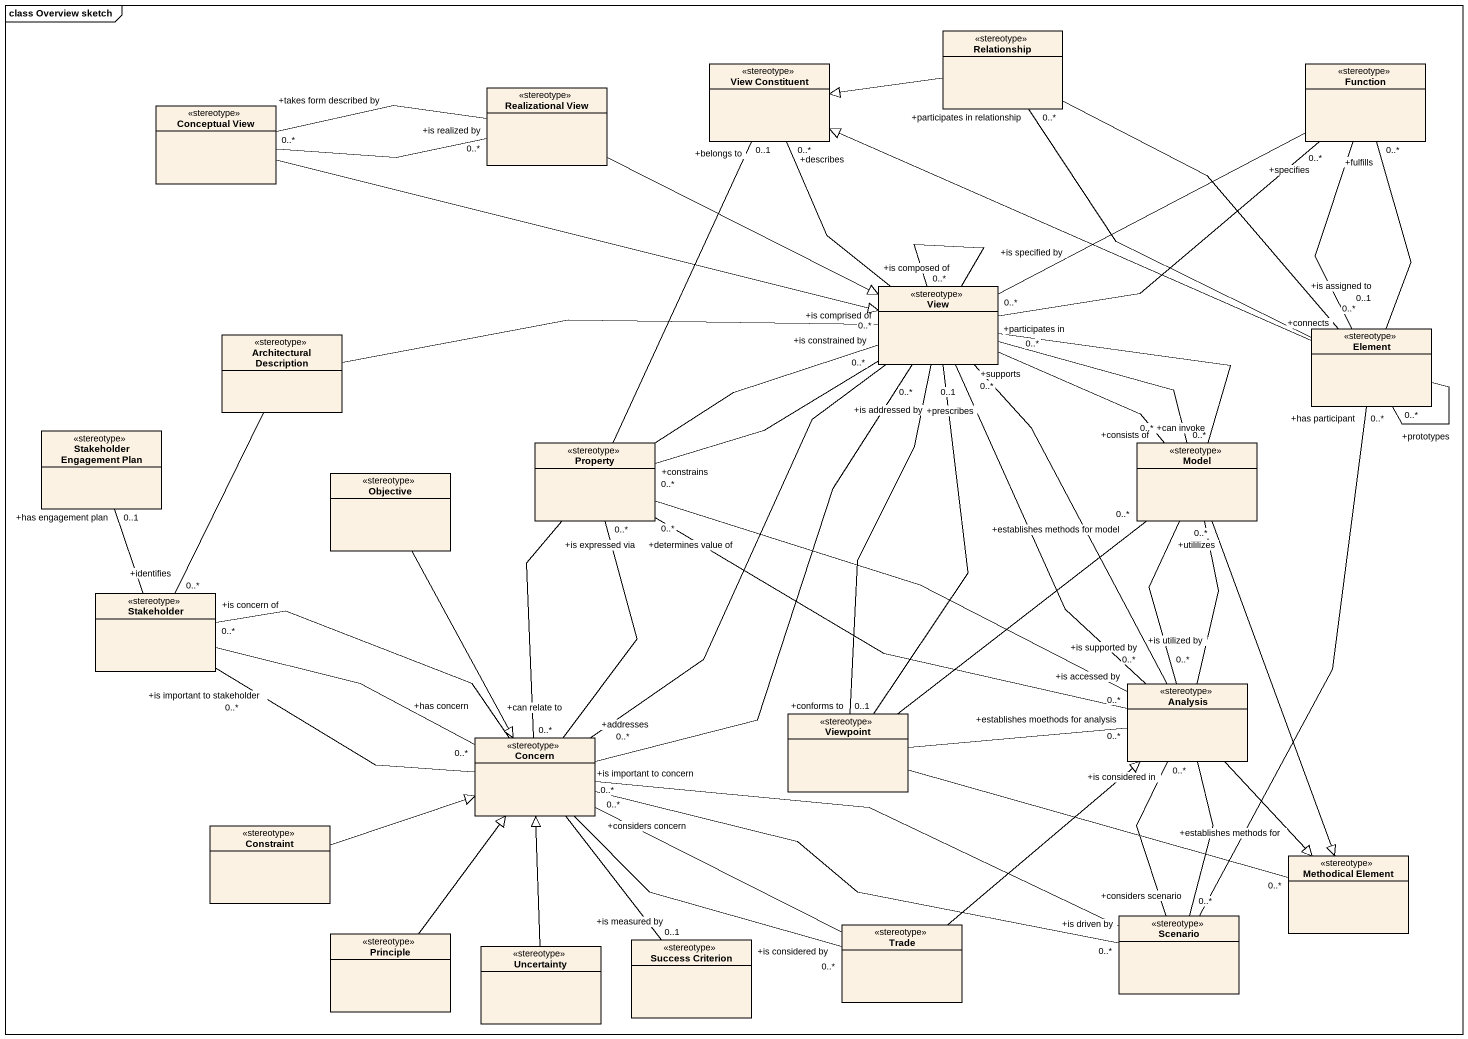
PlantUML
@startuml
mainframe class Overview sketch
hide circle
hide empty members
class "View Constituent" as View_Constituent <<stereotype>>
class Relationship <<stereotype>>
class Function <<stereotype>>
class "Realizational View" as Realizational_View <<stereotype>>
class "Conceptual View" as Conceptual_View <<stereotype>>
class View <<stereotype>>
class "Architectural Description" as Architectural_Description <<stereotype>>
class Element <<stereotype>>
class "Stakeholder Engagement Plan" as Stakeholder_Engagement_Plan <<stereotype>>
class Property <<stereotype>>
class Model <<stereotype>>
class Objective <<stereotype>>
class Stakeholder <<stereotype>>
class Analysis <<stereotype>>
class Viewpoint <<stereotype>>
class Concern <<stereotype>>
class Constraint <<stereotype>>
class "Methodical Element" as Methodical_Element <<stereotype>>
class Scenario <<stereotype>>
class Principle <<stereotype>>
class Uncertainty <<stereotype>>
class "Success Criterion" as Success_Criterion <<stereotype>>
class Trade <<stereotype>>
Relationship -left-|> View_Constituent
Relationship -- "+connects\n0..*" Element
Function -left- "+is specified by\n0..*" View
Function -- "+is assigned to\n0..1" Element
Realizational_View -left- "+takes form described by\n0..*" Conceptual_View
Realizational_View -right-|> View
Conceptual_View -right- "+is realized by\n0..*" Realizational_View
Conceptual_View -right-|> View
View -up- "+describes\n0..*" View_Constituent
View -right- "+specifies\n0..*" Function
View "+is composed of\n0..*" -- View
View -left- "+constrains\n0..*" Property
View -- "+consists of\n0..*" Model
View -- "+can invoke\n0..*" Model
View -- "+is supported by\n0..*" Analysis
View -- "+conforms to\n0..1" Viewpoint
View -- "+addresses\n0..*" Concern
Architectural_Description -right- "+is comprised of\n0..*" View
Architectural_Description -- "+identifies\n0..*" Stakeholder
Element -left-|> View_Constituent
Element -up- "+participates in relationship\n0..*" Relationship
Element -up- "+fulfills\n0..*" Function
Element "+prototypes\n0..*" -- Element
Stakeholder_Engagement_Plan "+has engagement plan\n0..1" -- Stakeholder
Property -up- "+belongs to\n0..1" View_Constituent
Property -right- "+is constrained by\n0..*" View
Property -right- "+is accessed by\n0..*" Analysis
Property -- "+can relate to\n0..*" Concern
Model -up- "+participates in\n0..*" View
Model -- "+is utilized by\n0..*" Analysis
Model --|> Methodical_Element
Objective --|> Concern
Analysis -up- "+supports\n0..*" View
Analysis -left- "+determines value of\n0..*" Property
Analysis -up- "+utililizes\n0..*" Model
Analysis --|> Methodical_Element
Analysis -- "+considers scenario\n0..*" Scenario
Viewpoint -up- "+prescribes\n0..1" View
Viewpoint -up- "+establishes methods for model\n0..*" Model
Viewpoint -right- "+establishes moethods for analysis\n0..*" Analysis
Viewpoint -right- "+establishes methods for\n0..*" Methodical_Element
Concern -up- "+is addressed by\n0..*" View
Concern -up- "+is expressed via\n0..*" Property
Concern -left- "+is important to stakeholder\n0..*" Stakeholder
Concern -left- "+is concern of\n0..*" Stakeholder
Concern "+has concern\n0..*" -left- Stakeholder
Concern -right- "+is driven by\n0..*" Scenario
Concern -- "+is measured by\n0..1" Success_Criterion
Concern -right- "+is considered by\n0..*" Trade
Constraint -right-|> Concern
Scenario -up- "+has participant\n0..*" Element
Scenario -up- "+is considered in\n0..*" Analysis
Scenario -left- "+is important to concern\n0..*" Concern
Principle -up-|> Concern
Uncertainty -up-|> Concern
Trade -up-|> Analysis
Trade -left- "+considers concern\n0..*" Concern
@enduml
